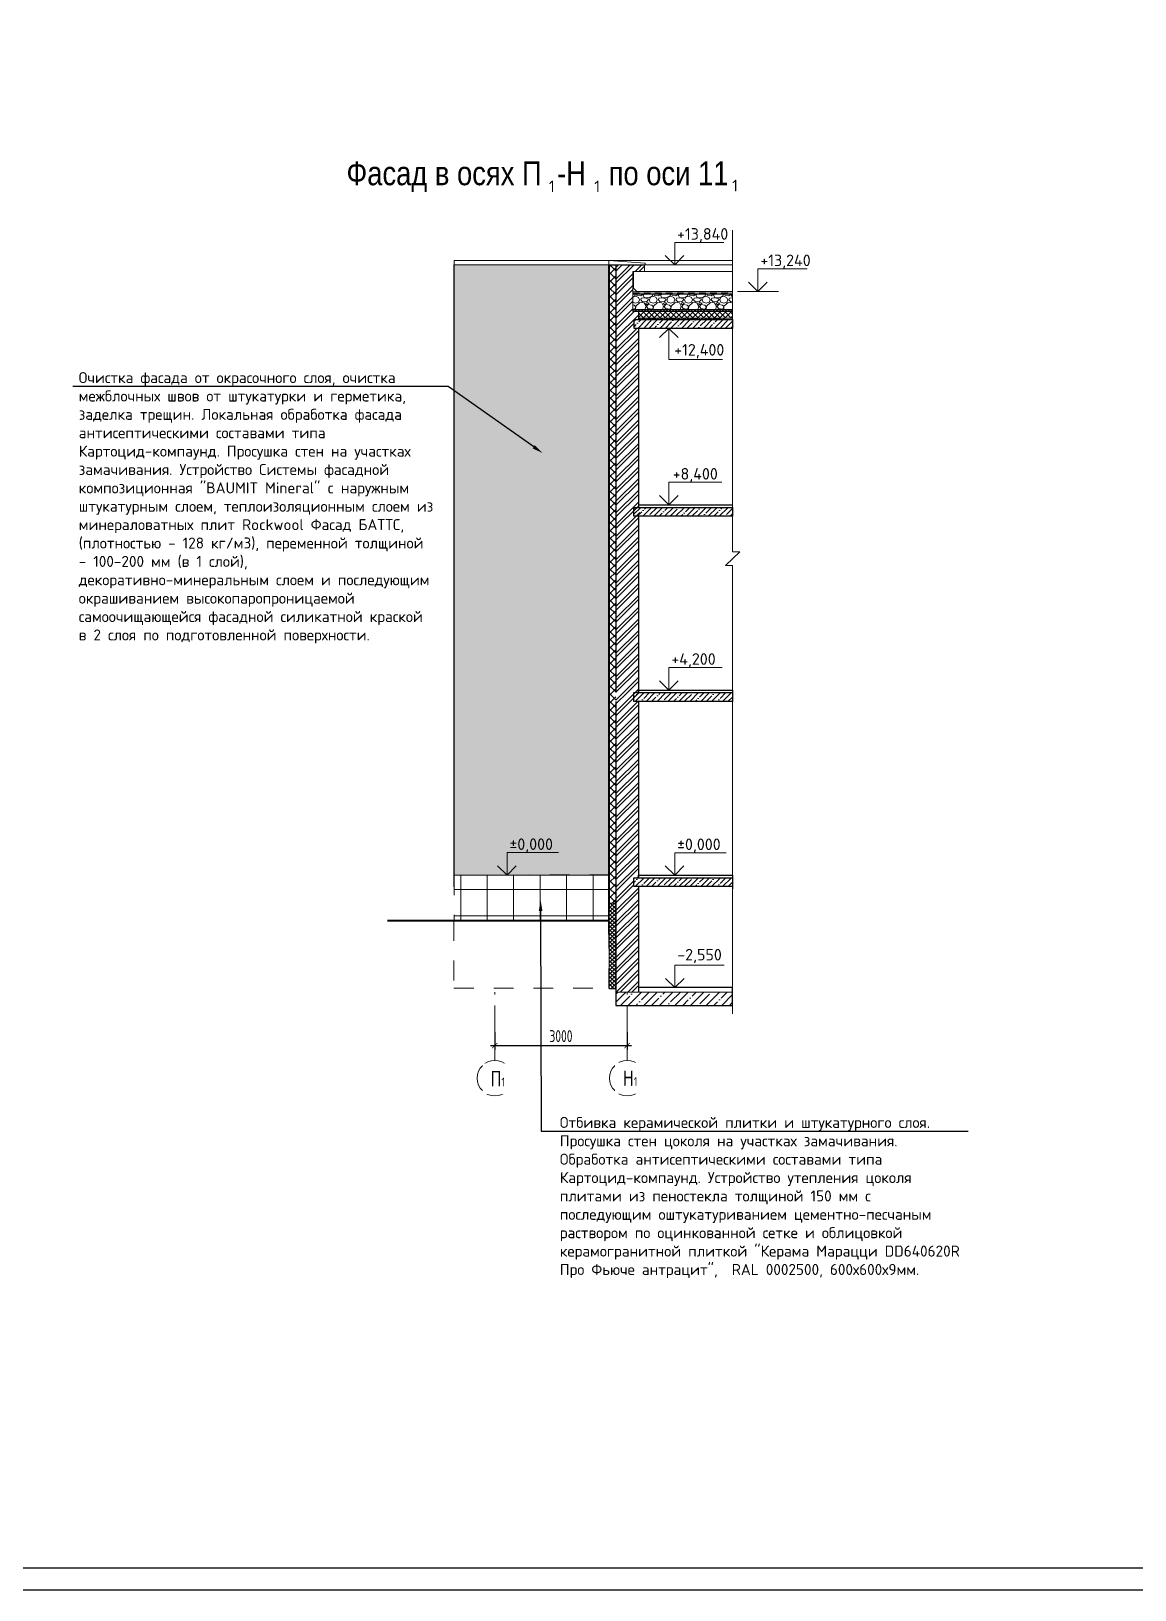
# Model space of a CAD drawing. Header units: millimetres. Extents: x -136099598 to 9192475, y 0 to 779331.
# Drawn here: x -220567 to -195547, y 242529 to 277872 of the extents above; entities that cross this region are included whole.
import ezdxf
from ezdxf import colors
from ezdxf.entities.mleader import LeaderData, LeaderLine
from ezdxf.math import Vec2, Vec3

# ---------------------------------------------------------------- set-up
doc = ezdxf.new("R2010")
doc.units = ezdxf.units.MM
doc.header["$MEASUREMENT"] = 0
for name, pattern in [('ADSK_Невидимые', [5, 3, -2]), ('ADSK_Скрыто', [6, 3, -3]), ('CENTER', [2, 1.25, -0.25, 0.25, -0.25])]:
    doc.linetypes.add(name, pattern=pattern)
doc.layers.get('0').update_dxf_attribs({"color": 250, "lineweight": 9})
for name, color, linetype, lineweight in [('!_Цоколь', 7, 'Continuous', 0), ('24_Фасад_разрез_тонкая', 7, 'Continuous', 9), ('_Скрыто_', 7, 'ADSK_Скрыто', 9), ('АР-Выноски', 5, 'Continuous', 5), ('АР_Оси', 193, 'Continuous', 9), ('АР_тонкая линия', 250, 'Continuous', 0), ('СТЕНЫ кирпич ЛИДЕР', 250, 'Continuous', 15), ('Фасад_тонкие', 7, 'Continuous', 5), ('Штриховка', 7, 'Continuous', 5), ('Штриховка в сечении', 7, 'Continuous', 18)]:
    doc.layers.add(name, color=color, linetype=linetype, lineweight=lineweight)
doc.layers.add('_RAMKA', color=7, linetype='Continuous')
doc.layers.add('PDF _0', color=7, linetype='Continuous')
doc.layers.add('RAL 90 10', color=7, linetype='Continuous', lineweight=0, true_color=0xf1ece1)
doc.styles.add('Arial', font='ARIALN.TTF')
doc.styles.add('ICOCPEUR', font='isocpeur.ttf')
doc.styles.add('ISOCPEUR', font='isocpeur.ttf', dxfattribs={"width": 0.7})
doc.styles.add('PDF ISOCPEUR', font='isocpeur.ttf')
doc.styles.add('ГОСТ 2.304', font='isocpeur.ttf', dxfattribs={"width": 0.7})
doc.dimstyles.new('R_100', dxfattribs={"dimtxt": 270, "dimasz": 120, "dimexe": 100, "dimexo": 100, "dimgap": 80, "dimtad": 1, "dimdec": 0, "dimrnd": 5, "dimzin": 0, "dimdsep": 46, "dimtxsty": 'ISOCPEUR', "dimblk": 'ARCHTICK', "dimcen": 100, "dimdle": 100, "dimclrd": 256, "dimclre": 256, "dimclrt": 256, "dimadec": 0, "dimazin": 0, "dimtfac": 2, "dimtdec": 0, "dimtofl": 0, "dimtmove": 1, "dimatfit": 3, "dimfxl": 1, "dimtvp": 3, "dimtfill": 1, "dimtolj": 1, "dimtzin": 0, "dimarcsym": 0})
pattern_1 = [(45, (112750.95, 351011.43), (-132.58252, 132.58252), []), (45, (112839.34, 351011.43), (-132.58252, 132.58252), [])]

# ---------------------------------------------------------------- blocks, each defined once
blk = doc.blocks.new('_ArchTick')
at = {"color": 0, "linetype": 'ByBlock', "const_width": 0.15}
blk.add_lwpolyline([(-0.5, -0.5), (0.5, 0.5)], dxfattribs=at)
blk = doc.blocks.new('*D2602')
at = {"lineweight": -2, "ltscale": 150, "transparency": 16777216}
for p, q in [((-210056, 255176), (-210056, 254770)), ((-207056, 255176), (-207056, 254770)), ((-210156, 254870), (-206956, 254870))]:
    blk.add_line(p, q, dxfattribs=at)
at = {"lineweight": -2, "ltscale": 150, "transparency": 16777216, "xscale": 120, "yscale": 120, "zscale": 120, "rotation": 180}
blk.add_blockref('_ArchTick', (-210056, 254870), dxfattribs=at)
at = {"lineweight": -2, "ltscale": 150, "transparency": 16777216, "xscale": 120, "yscale": 120, "zscale": 120}
blk.add_blockref('_ArchTick', (-207056, 254870), dxfattribs=at)
at = {"ltscale": 150, "transparency": 16777216, "insert": (-208556, 255085), "char_height": 270, "attachment_point": 5, "style": 'ISOCPEUR', "bg_fill": 3, "box_fill_scale": 1.25, "bg_fill_color": 256, "bg_fill_true_color": 13158600, "bg_fill_transparency": 0}
blk.add_mtext('\\A1;3000', dxfattribs=at)

msp = doc.modelspace()

# ---------------------------------------------------------------- hatches: boundary and pattern name
at = {"layer": '!_Цоколь', "lineweight": 0, "ltscale": 5, "true_color": 0x636466}
h = msp.add_hatch(dxfattribs=at)
h.set_pattern_fill('ANSI37', color=251, scale=4800, angle=45)
h.set_pattern_definition([(90, (180970.37, -30189.6), (-600, 1e-13), []), (180, (180970.37, -30189.6), (-2e-13, -600), [])])
h.paths.add_polyline_path([(-210980.9, 258733.2), (-207471.1, 258733.2), (-207471.4, 257695.7), (-210981.2, 257695.6)])
at = {"ltscale": 40, "true_color": 0x383e42}
h = msp.add_hatch(dxfattribs=at)
h.set_pattern_fill('ANSI32', color=250, scale=500, angle=360)
h.set_pattern_definition(pattern_1)
h.paths.add_polyline_path([(-206665, 272421.2), (-206925.1, 272421.2), (-206925.2, 271512.2), (-206800.9, 271512.2), (-206800.9, 271332.2), (-206897.1, 271332.2), (-206900.4, 271132.2), (-206800.9, 271132.2), (-206801, 267072), (-206766.5, 267072), (-206766.5, 266872.1), (-206799.6, 266890.2), (-206799.7, 262887.4), (-206768, 262869.4), (-206772.5, 262869.4), (-206776.3, 262869.4), (-206790.4, 262869.4), (-206805.9, 262869.4), (-207310.9, 262869.4), (-207310.9, 272572.2), (-206665, 272572.2)])
at = {"ltscale": 100, "transparency": 33554687}
h = msp.add_hatch(dxfattribs=at)
h.set_pattern_fill('ANSI35', color=0, scale=700)
h.set_pattern_definition([(45, (-371399.92, -29819.74), (-123.74369, 123.74369), []), (45, (-371276.18, -29819.74), (-123.74369, 123.74369), [218.75, -43.75, 0, -43.75])])
h.paths.add_polyline_path([(-204667, 271132.2), (-204667, 271332.2), (-206898.8, 271332.2), (-206898.8, 271132.2)])
h = msp.add_hatch(dxfattribs=at)
h.set_pattern_fill('ANSI35', color=0, scale=700)
h.set_pattern_definition([(45, (-371489.61, -25619.62), (-123.74369, 123.74369), []), (45, (-371365.87, -25619.62), (-123.74369, 123.74369), [218.75, -43.75, 0, -43.75])])
h.paths.add_polyline_path([(-206899.2, 267072.1), (-204665.3, 267072.3), (-204668.7, 266872.3), (-206902.6, 266872.1)])
at = {"ltscale": 40, "true_color": 0x383e42}
h = msp.add_hatch(dxfattribs=at)
h.set_pattern_fill('ANSI32', color=250, scale=500, angle=360)
h.set_pattern_definition(pattern_1)
h.paths.add_polyline_path([(-206800.1, 262876.5), (-206800.9, 258674.3), (-206900.9, 258674.3), (-206900.9, 258475), (-206800.9, 258474.3), (-206800.9, 256083), (-207311.5, 256082.6), (-207310.9, 262876.5)])
at = {"ltscale": 100, "transparency": 33554687}
h = msp.add_hatch(dxfattribs=at)
h.set_pattern_fill('ANSI35', color=0, scale=700)
h.set_pattern_definition([(45, (-365969.43, -29819.62), (-123.74369, 123.74369), []), (45, (-365845.69, -29819.62), (-123.74369, 123.74369), [218.75, -43.75, 0, -43.75])])
h.paths.add_polyline_path([(-206899.2, 262872.1), (-204666.3, 262873), (-204666.3, 262672.3), (-206902.6, 262672.1)])
h = msp.add_hatch(dxfattribs=at)
h.set_pattern_fill('ANSI35', color=0, scale=700)
h.set_pattern_definition([(45, (-365969.44, -34017.64), (-123.74369, 123.74369), []), (45, (-365845.7, -34017.64), (-123.74369, 123.74369), [218.75, -43.75, 0, -43.75])])
h.paths.add_polyline_path([(-206899.2, 258674.1), (-204665.3, 258674.7), (-204664.4, 258475), (-206901.8, 258475.1)])
h = msp.add_hatch(dxfattribs=at)
h.set_pattern_fill('ANSI35', color=0, scale=1000)
h.set_pattern_definition([(45, (-462749.96, -32109.9), (-176.7767, 176.7767), []), (45, (-462573.18, -32109.9), (-176.7767, 176.7767), [312.5, -62.5, 0, -62.5])])
h.paths.add_polyline_path([(-204664.5, 256083.7), (-207310.5, 256082), (-207310.5, 255781.5), (-204664.8, 255781.5)])
at = {"layer": 'RAL 90 10', "ltscale": 100, "transparency": 33554687}
h = msp.add_hatch(color=256, dxfattribs=at)
h.dxf.hatch_style = 1
h.paths.add_polyline_path([(-207471.1, 258733.1), (-210981.1, 258733.2), (-210980.8, 272572.3), (-207471.1, 272572.3)])
at = {"layer": 'Штриховка', "transparency": 33554636}
h = msp.add_hatch(dxfattribs=at)
h.set_pattern_fill('ANSI37', color=256, scale=1000)
h.set_pattern_definition([(45, (-367857.12, -29819.49), (-88.388348, 88.388348), []), (135, (-367857.12, -29819.49), (-88.388348, -88.388348), [])])
h.paths.add_polyline_path([(-207459.8, 258100.6), (-207309.8, 258100.5), (-207310.9, 272572.1), (-207460.9, 272572.2)])
h = msp.add_hatch(dxfattribs=at)
h.set_pattern_fill('ANSI37', color=256, scale=400)
h.set_pattern_definition([(45, (-371264.053, -29819.744), (-35.355339, 35.355339), []), (135, (-371264.053, -29819.744), (-35.355339, -35.355339), [])])
h.paths.add_polyline_path([(-204667, 271512.2), (-204667, 271562.2), (-206925.2, 271562.2), (-206925.2, 271512.2)])
h = msp.add_hatch(dxfattribs=at)
h.set_pattern_fill('ANSI37', color=256, scale=700)
h.set_pattern_definition([(45, (-371264.05, -29819.74), (-61.871843, 61.871843), []), (135, (-371264.05, -29819.74), (-61.871843, -61.871843), [])])
h.paths.add_polyline_path([(-204667, 271362.2), (-204667, 271512.2), (-206800.9, 271512.2), (-206800.9, 271362.2)])
h = msp.add_hatch(dxfattribs=at)
h.set_pattern_fill('ANSI37', color=256, scale=500)
h.set_pattern_definition([(45, (-414308.237, -36102.304), (-44.194174, 44.194174), []), (135, (-414308.237, -36102.304), (-44.194174, -44.194174), [])])
h.paths.add_polyline_path([(-207309.9, 258100.5), (-207309.9, 256160.1), (-207459.8, 256160.1), (-207459.8, 258100.5)])
at = {"layer": 'Штриховка в сечении', "ltscale": 2, "transparency": 33554636}
h = msp.add_hatch(dxfattribs=at)
h.set_pattern_fill('GRAVEL', color=256, scale=400)
h.set_pattern_definition([(228.012788, (-362178.945, -29419.62), (-3200, -3600), [53.8144, -5327.6352]), (184.969741, (-362214.945, -29459.62), (4800, 400), [92.3472, -9142.3699]), (132.510447, (-362306.945, -29467.62), (4000, -4400), [65.1152, -6446.41304]), (267.273689, (-362462.945, -29567.62), (400, 8000), [84.0952, -8325.4232]), (292.833654, (-362466.945, -29651.62), (-2000, 4800), [82.462, -8163.74925]), (357.273689, (-362434.945, -29727.62), (-8000, 400), [84.0952, -8325.4232]), (37.6942405, (-362350.945, -29731.62), (-5200, -4000), [111.2116, -11009.9394]), (72.2553284, (-362262.945, -29663.62), (2800, 8800), [104.9952, -10394.5286]), (121.4295656, (-362230.945, -29563.62), (-3200, 5200), [84.38, -8353.62924]), (175.236358, (-362274.945, -29491.62), (4400, -400), [96.3328, -4720.30503]), (222.397438, (-362370.945, -29483.62), (-4800, -4400), [124.5792, -12333.35]), (138.814075, (-362066.945, -29571.62), (-2800, 2400), [42.5204, -4209.53793]), (171.4692344, (-362098.945, -29543.62), (5200, -800), [80.8948, -8008.60457]), (225, (-362178.95, -29531.62), (-4e-14, -400), [56.5684, -509.11702]), (203.19859, (-362206.945, -29483.62), (2000, 800), [30.4632, -3015.84604]), (291.80141, (-362234.945, -29495.62), (-400, 1200), [43.0812, -2110.9847]), (30.963757, (-362218.945, -29535.62), (1200, 800), [69.9716, -2262.40916]), (161.56505, (-362158.95, -29499.62), (800, -400), [50.5964, -1214.31466]), (16.38954, (-362466.945, -29495.62), (4000, 1200), [70.88, -7017.13806]), (70.346176, (-362398.945, -29475.62), (-1600, -4400), [59.4644, -5886.9631]), (293.19859, (-362158.945, -29419.62), (-800, 2000), [60.926, -2985.38324]), (343.61046, (-362134.945, -29475.62), (-4000, 1200), [70.88, -7017.13806]), (339.443955, (-362466.945, -29743.62), (-2000, 800), [68.352, -3349.2495]), (294.775141, (-362402.945, -29767.62), (-2000, 4400), [57.2712, -5669.85723]), (66.80141, (-362154.945, -29819.62), (800, 2000), [60.926, -2985.38324]), (17.354025, (-362130.945, -29763.62), (-5200, -1600), [67.0524, -6638.16945]), (69.443955, (-362350.945, -29819.62), (-800, -2000), [34.176, -3383.4255]), (101.309932, (-362178.945, -29819.62), (-400, 1600), [20.396, -2019.2118]), (165.963757, (-362182.945, -29799.62), (1200, -400), [82.462, -1566.78025]), (186.009006, (-362262.945, -29779.62), (4000, 400), [76.42, -7565.56927]), (303.690068, (-362218.95, -29571.62), (-400, 800), [57.6888, -1384.5317]), (353.1572266, (-362186.945, -29619.62), (6800, -800), [100.7176, -9971.02505]), (60.945396, (-362086.945, -29631.62), (-1600, -2800), [41.1824, -4077.06966]), (90, (-362066.95, -29595.62), (-400, 400), [24, -376]), (120.256437, (-362270.945, -29767.62), (1600, -2800), [55.5696, -5501.408]), (48.012788, (-362298.945, -29719.62), (3200, 3600), [107.6288, -5273.8208]), (0, (-362226.95, -29639.62), (400, 400), [104, -296]), (325.3048465, (-362122.945, -29639.62), (4000, -2800), [63.2456, -6261.3097]), (254.054604, (-362070.945, -29675.62), (-400, -1600), [58.2408, -2853.80316]), (207.6459754, (-362086.945, -29731.62), (-7600, -4000), [94.826, -9387.78967]), (175.426079, (-362170.945, -29775.62), (-5200, 400), [100.3196, -9931.62936])])
h.paths.add_polyline_path([(-204667, 271562.2), (-204667, 271909.4), (-206925.2, 271909.5), (-206925.2, 271562.3)])
at = {"layer": 'Штриховка в сечении', "ltscale": 3, "transparency": 33554636}
h = msp.add_hatch(dxfattribs=at)
h.set_pattern_fill('AR-SAND', color=256)
h.set_pattern_definition([(37.5, (-655891.636, 3930838.69), (-1.6000313, 48.94132373), [0, -38.608, 0, -43.18, 0, -41.275]), (7.5, (-655891.636, 3930838.69), (44.9523283, 71.68251), [0, -20.828, 0, -34.798, 0, -13.335]), (327.5, (-655922.878, 3930838.69), (79.099237, 0.14371847), [0, -12.7, 0, -45.72, 0, -59.69]), (317.5, (-655922.88, 3930838.69), (76.3556452, 22.2929323), [0, -6.35, 0, -29.972, 0, -34.29])])
h.paths.add_polyline_path([(-204803.1, 271362.2), (-204803.1, 271332.2), (-206800.9, 271332.2), (-206800.9, 271362.2)])

# ---------------------------------------------------------------- linework, layer by layer
at = {"ltscale": 150}
for p, q in [((-206665, 272421.2), (-206665.3, 272572.2)), ((-206925.2, 271512.2), (-206925.1, 272421.2)), ((-206925.1, 272421.2), (-206665, 272421.2)), ((-206665, 272421.2), (-204667, 272421.2)), ((-207471.1, 258733.2), (-210981.1, 258733.2)), ((-204664.7, 256082.7), (-207309.9, 256082, -0.1))]:
    msp.add_line(p, q, dxfattribs=at)
at = {"color": 18, "linetype": 'ADSK_Невидимые', "lineweight": 30, "ltscale": 50, "true_color": 0x000000}
msp.add_line((-206925.2, 271933.6), (-204667, 271933.6), dxfattribs=at)
at = {"ltscale": 150}
msp.add_lwpolyline([(-204667, 273357.8), (-204667, 266064.7), (-204504.3, 266064.7), (-204829.2, 265755.7), (-204667, 265755.7), (-204664.6, 255589.1)], dxfattribs=at)
msp.add_lwpolyline([(-204667, 272672.2), (-210980.8, 272672.2), (-210980.8, 272572.3), (-204667, 272572.2)], close=True, dxfattribs=at)
at = {"ltscale": 150, "elevation": -0.1}
msp.add_lwpolyline([(-207459.8, 258100.5), (-207309.9, 258100.5), (-207309.9, 256160.1), (-207459.8, 256160.1)], close=True, dxfattribs=at)
at = {"layer": '24_Фасад_разрез_тонкая', "lineweight": 30}
msp.add_lwpolyline([(-204667, 271962.2), (-206827.1, 271962.2), (-206915.2, 272047.3), (-206915.2, 272421.2)], dxfattribs=at)
at = {"layer": '24_Фасад_разрез_тонкая'}
for points in [[(-204667, 271962.2), (-206925.2, 271962.2)], [(-204667, 271912.2), (-206925.2, 271912.2)], [(-204667, 271909.4), (-206925.2, 271909.4)], [(-204667, 271972.2), (-206837.6, 271972.4)], [(-204667, 271562.2), (-206925.2, 271562.3)], [(-204667, 271362.2), (-206800.9, 271362.2)]]:
    msp.add_lwpolyline(points, dxfattribs=at)
at = {"layer": '24_Фасад_разрез_тонкая', "lineweight": 9}
msp.add_lwpolyline([(-204667, 271512.2), (-206925.2, 271512.2)], dxfattribs=at)
at = {"layer": '_RAMKA', "ltscale": 100}
for points in [[(-126872.6, 242529), (-126872.6, 326529), (-245672.6, 326529), (-245672.6, 242529)], [(-127372.6, 243029), (-127372.6, 326029), (-243672.6, 326029), (-243672.6, 243029)]]:
    msp.add_lwpolyline(points, close=True, dxfattribs=at)
at = {"layer": '_Скрыто_', "color": 6, "ltscale": 150}
for points in [[(-207460.8, 258743.3), (-210981.1, 258733.2), (-210981.1, 257695.6), (-207461, 257695.7), (-207460.8, 258743.3)], [(-207471.4, 257695.7), (-210981.4, 257695.7), (-210981.4, 256170.4), (-207471.5, 256170.4), (-207471.4, 257695.7)]]:
    msp.add_lwpolyline(points, dxfattribs=at)
at = {"layer": 'PDF _0', "lineweight": 0}
for p, q in [((-206445.3, 272572.3), (-205510.3, 272572.3)), ((-204993.9, 271972.3), (-205928.9, 271972.3)), ((-204557.7, 271972.3), (-203622.7, 271972.3)), ((-206575.2, 267132.3), (-205640.2, 267132.3)), ((-206575.2, 262932.3), (-205640.2, 262932.3))]:
    msp.add_line(p, q, dxfattribs=at)
for points in [[(-204862.1, 273082.2), (-205977.8, 273082.2), (-205977.8, 272572.3), (-206191.1, 272781.2), (-205977.8, 272572.3), (-205768.8, 272781.2)], [(-202974.5, 272482.3), (-204090.2, 272482.3), (-204090.2, 271972.3), (-204303.5, 272181.3), (-204090.2, 271972.3), (-203881.2, 272181.3)], [(-204895, 270429.2), (-206107.7, 270429.2), (-206107.7, 271132.2), (-206321.1, 270923.3), (-206107.7, 271132.2), (-205898.8, 270923.3)], [(-204908.3, 267642.2), (-206107.7, 267642.2), (-206107.7, 267132.3), (-206321.1, 267341.2), (-206107.7, 267132.3), (-205898.8, 267341.2)], [(-204901.8, 263442.2), (-206107.7, 263442.2), (-206107.7, 262932.3), (-206321.1, 263141.2), (-206107.7, 262932.3), (-205898.8, 263141.2)], [(-208609.1, 259246.6), (-209778.8, 259246.6), (-209778.8, 258736.6), (-209992.1, 258945.6), (-209778.8, 258736.6), (-209569.8, 258945.6)], [(-204808.1, 259243.8), (-205977.8, 259243.8), (-205977.8, 258733.9), (-206191.1, 258942.8), (-205977.8, 258733.9), (-205768.8, 258942.8)], [(-204858, 256693.6), (-205973.7, 256693.6), (-205973.7, 256183.7), (-206187.1, 256392.6), (-205973.7, 256183.7), (-205764.8, 256392.6)]]:
    msp.add_lwpolyline(points, dxfattribs=at)
at = {"layer": 'АР_Оси', "linetype": 'CENTER', "ltscale": 1000}
for p, q in [((-210055.8, 254530.5, -0.1), (-210055.8, 256082.5, -0.1)), ((-207055.8, 254530.5, -0.1), (-207055.8, 256082.5, -0.1))]:
    msp.add_line(p, q, dxfattribs=at)
at = {"layer": 'АР_Оси', "ltscale": 0.5}
for centre in [(-210055.8, 254130.5, -0.1), (-207055.8, 254130.5, -0.1)]:
    msp.add_circle(centre, 400, dxfattribs=at)
at = {"layer": 'АР_тонкая линия', "color": 3, "lineweight": 40, "ltscale": 100}
msp.add_line((-207471.1, 257695.7), (-212492.4, 257695.7), dxfattribs=at)
at = {"layer": 'СТЕНЫ кирпич ЛИДЕР', "lineweight": 25, "ltscale": 100}
for p, q in [((-210981.1, 258465.7), (-210980.8, 272572.3)), ((-207175.3, 272572.2), (-206665, 272572.2)), ((-206800.9, 271512.2), (-206800.9, 271332.2)), ((-206800.9, 271132.2), (-206800.9, 267072.3)), ((-206800.9, 267132.3), (-204664.3, 267132.3)), ((-206800.9, 266872.3), (-206800.9, 262871.9)), ((-207310.9, 262672.3), (-207310.7, 258476.1)), ((-206900.9, 262872), (-204666.3, 262873)), ((-206800.9, 262672.3), (-206800.9, 258673.9)), ((-207310.9, 258673.9), (-207309.9, 256082, -0.1)), ((-206900.9, 258674.3), (-204666, 258673.6)), ((-206800.9, 258474.3, 0), (-206800.9, 256083, 0))]:
    msp.add_line(p, q, dxfattribs=at)
for points in [[(-207471.1, 257393.7), (-207471.1, 272572.3), (-207310.9, 272572.3), (-207310.9, 262872.3), (-207310.9, 262872.3)], [(-207471.1, 257393.7), (-207471.1, 272572.3), (-207460.9, 272572.3), (-207460.6, 257974.2)], [(-206800.9, 262871.9), (-206800.9, 262932.3), (-204666.3, 262931.6), (-204666.3, 262672.3), (-204666.3, 262672.3)], [(-206800.9, 258673.9), (-206800.9, 258734.3), (-204665.3, 258733.6), (-204665.3, 258423.6), (-204665.3, 258423.6)]]:
    msp.add_lwpolyline(points, dxfattribs=at)
for points in [[(-204667, 271132.2), (-206898.8, 271132.2), (-206898.8, 271332.2), (-204667, 271332.2)], [(-204667, 266872.3), (-206900.9, 266872.3), (-206900.9, 267072.3), (-204667, 267072.3)], [(-204666.3, 262672.3), (-206900.9, 262672.3), (-206900.9, 262872.3), (-204666.3, 262873)], [(-204665.3, 258475), (-206900.9, 258475), (-206900.9, 258674.3), (-204665.3, 258674.3)]]:
    msp.add_lwpolyline(points, close=True, dxfattribs=at)
at = {"layer": 'СТЕНЫ кирпич ЛИДЕР', "lineweight": 25, "ltscale": 100, "elevation": -0.1}
msp.add_lwpolyline([(-207309.9, 256082), (-207309.9, 256082), (-207309.9, 255781.5), (-204664.7, 255781.5), (-204664.6, 256183.2), (-206800.9, 256183.2)], dxfattribs=at)
at = {"layer": 'Фасад_тонкие'}
for p, q in [((-207471.1, 272672.2), (-206644.9, 272607.4)), ((-207471.1, 272572.2), (-207471.1, 272672.2)), ((-207471.1, 272572.2), (-206644.9, 272572.2)), ((-206644.9, 272572.2), (-206644.9, 272607.4))]:
    msp.add_line(p, q, dxfattribs=at)

# ---------------------------------------------------------------- texts
at = {"insert": (-204759.3, 274221.9), "char_height": 541.278, "attachment_point": 9, "style": 'Arial'}
msp.add_mtext('Фасад в осях П  -Н   по оси 11', dxfattribs=at)
at = {"layer": 'PDF _0', "color": 18, "lineweight": 0, "true_color": 0x000000, "style": 'PDF ISOCPEUR'}
for s, insert, char_height, attachment_point in [('1', (-208697.3, 274221.9), 262.5, 9), ('1', (-207667.8, 274221.9), 262.5, 9), ('1', (-204543.8, 274239.6), 262.5, 9), ('+13,840', (-205923.6, 273082.2), 262.49, 7), ('+13,240', (-204036, 272482.3), 262.49, 7), ('+12,400', (-205989.4, 270777.4), 262.49, 1), ('+8,400', (-206023.8, 267642.2), 262.49, 7), ('+4,200', (-206053.6, 263442.2), 262.49, 7), ('%%P0,000', (-209724.6, 259244.9), 262.49, 7), ('%%P0,000', (-205923.6, 259242.1), 262.49, 7), ('-2,550', (-205919.6, 256738.5), 262.49, 7)]:
    msp.add_mtext(s, dxfattribs=dict(at, insert=insert, char_height=char_height, attachment_point=attachment_point))

# ---------------------------------------------------------------- leaders
at = {"layer": 'АР-Выноски'}
ml = msp.add_multileader_mtext('Standard', dxfattribs=at)
ml.set_content('\\A1;Очистка фасада от окрасочного слоя, очистка межблочных швов от штукатурки и герметика, заделка трещин. Локальная обработка фасада антисептическими составами типа Картоцид-компаунд. Просушка стен на участках замачивания. Устройство Системы фасадной композиционная "BAUMIT Mineral" c наружным штукатурным слоем, теплоизоляционным слоем из минераловатных плит Rockwool Фасад БАТТС, (плотностью - 128 кг/м3), переменной толщиной - 100-200 мм (в 1 слой), декоративно-минеральным слоем и последующим окрашиванием высокопаропроницаемой самоочищающейся фасадной силикатной краской в 2 слоя по подготовленной поверхности. ', color=256, style='ICOCPEUR')
ml.set_leader_properties(color=256)
ml.build(insert=Vec2(0, 0))
ml.multileader.update_dxf_attribs({"text_left_attachment_type": 6, "text_right_attachment_type": 6, "dogleg_length": 100, "arrow_head_size": 250})
ctx = ml.context
ctx.base_point, ctx.char_height, ctx.arrow_head_size, ctx.landing_gap_size, ctx.plane_origin = Vec3(-219513.6, 269816.1), 250, 250, 25, Vec3(-202364.6, 274430.5)
ctx.left_attachment, ctx.right_attachment = 6, 6
notes = []
notes.append((ctx, [(0, (1, 1, 0), (-211111, 269816.1), (-1, 0), 390.1, [(0, [(-208969.4, 268301.7)], 0, [])])]))
ctx.mtext.insert, ctx.mtext.width, ctx.mtext.defined_height, ctx.mtext.flow_direction = Vec3(-219488.6, 270141.1), 8018.612, 3676.4, 5
for ctx, leaders in notes:
    for number, flags, end, landing, length, lines in leaders:
        leader = LeaderData()
        leader.index, (leader.has_last_leader_line, leader.has_dogleg_vector, leader.attachment_direction) = number, flags
        leader.last_leader_point, leader.dogleg_vector, leader.dogleg_length = Vec3(end), Vec3(landing), length
        for number, points, colour, breaks in lines:
            line = LeaderLine()
            line.index, line.vertices, line.color, line.breaks = number, Vec3.list(points), colors.encode_raw_color(colour), breaks
            leader.lines.append(line)
        ctx.leaders.append(leader)

# ---------------------------------------------------------------- next in the draw order: texts
at = {"layer": 'АР_Оси', "char_height": 350, "width": 528.82, "attachment_point": 1, "line_spacing_factor": 1.149209, "style": 'ГОСТ 2.304', "bg_fill": 2}
for s, insert in [('{\\W0.8;П\\H0.57143x;1}', (-210153.7, 254293.2, -0.1)), ('{\\W0.8;Н\\H0.57143x;1}', (-207154, 254303.9, -0.1))]:
    msp.add_mtext(s, dxfattribs=dict(at, insert=insert))

# ---------------------------------------------------------------- next in the draw order: dimensions: what is measured, and where the dimension line sits
at = {"color": 18, "ltscale": 150, "true_color": 0x000000}
dim = msp.add_linear_dim(base=(-207055.8, 254870.1), p1=(-210055.8, 255276.1, -0.1), p2=(-207055.8, 255276.1, -0.1), dimstyle='R_100', override={"dimpost": '\\X'}, dxfattribs=at)
dim.commit()
dim.dimension.update_dxf_attribs({"geometry": '*D2602', "text_midpoint": (-208555.8, 255085.1)})

# ---------------------------------------------------------------- next in the draw order: leaders
at = {"layer": 'АР-Выноски'}
ml = msp.add_multileader_mtext('Standard', dxfattribs=at)
ml.set_content('\\A1;Отбивка керамической плитки и штукатурного слоя. Просушка стен цоколя на участках замачивания. Обработка антисептическими составами типа Картоцид-компаунд. Устройство утепления цоколя плитами из пеностекла толщиной 150 мм с последующим оштукатуриванием цементно-песчаным раствором по оцинкованной сетке и облицовкой керамогранитной плиткой "Керама Марацци DD640620R Про Фьюче антрацит", {\\A0; RAL 0002500}, 600х600х9мм.', color=256, style='ICOCPEUR')
ml.set_leader_properties()
ml.build(insert=Vec2(0, 0))
ml.multileader.update_dxf_attribs({"text_left_attachment_type": 6, "text_right_attachment_type": 6, "dogleg_length": 100, "arrow_head_size": 250})
ctx = ml.context
ctx.base_point, ctx.char_height, ctx.arrow_head_size, ctx.landing_gap_size, ctx.plane_origin = Vec3(-208607.1, 252927), 250, 250, 25, Vec3(-219119.5, 254662.1)
ctx.left_attachment, ctx.right_attachment = 6, 6
notes = []
notes.append((ctx, [(1, (1, 1, 0), (-209006.6, 252927), (1, 0), 399.6, [(0, [(-209018.1, 258174.5)], 0, [])])]))
ctx.mtext.insert, ctx.mtext.width, ctx.mtext.flow_direction = Vec3(-208582.1, 253252), 9164.611, 5
for ctx, leaders in notes:
    for number, flags, end, landing, length, lines in leaders:
        leader = LeaderData()
        leader.index, (leader.has_last_leader_line, leader.has_dogleg_vector, leader.attachment_direction) = number, flags
        leader.last_leader_point, leader.dogleg_vector, leader.dogleg_length = Vec3(end), Vec3(landing), length
        for number, points, colour, breaks in lines:
            line = LeaderLine()
            line.index, line.vertices, line.color, line.breaks = number, Vec3.list(points), colors.encode_raw_color(colour), breaks
            leader.lines.append(line)
        ctx.leaders.append(leader)

doc.saveas('drawing.dxf')
